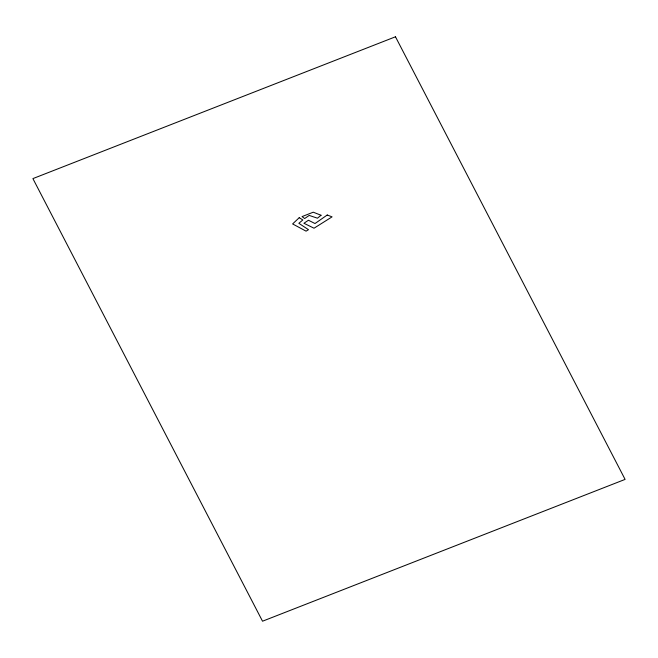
<?xml version="1.0" encoding="UTF-8"?>
<svg xmlns="http://www.w3.org/2000/svg" width="658" height="658" viewBox="0 0 658 658"><rect width="100%" height="100%" fill="white"/><g stroke="black" fill="none" stroke-linecap="round" stroke-linejoin="round"><path stroke-width="0.99" d="M299.226 217.691L292.621 223.942L306.085 231.155L308.479 229.675L298.847 223.301L302.828 219.953L299.226 217.691M321.038 215.248L317.469 218.201L309.219 215.421L304.646 218.538L302.047 216.589L313.257 212.205L321.038 215.248M327.232 215.01L315.009 223.531L308.446 220.249L303.93 223.268L314.031 228.211L332.076 216.86L327.232 215.01M395.474 36.79L32.9 178.606L262.526 621.21L625.1 479.394L395.474 36.79"/></g></svg>
